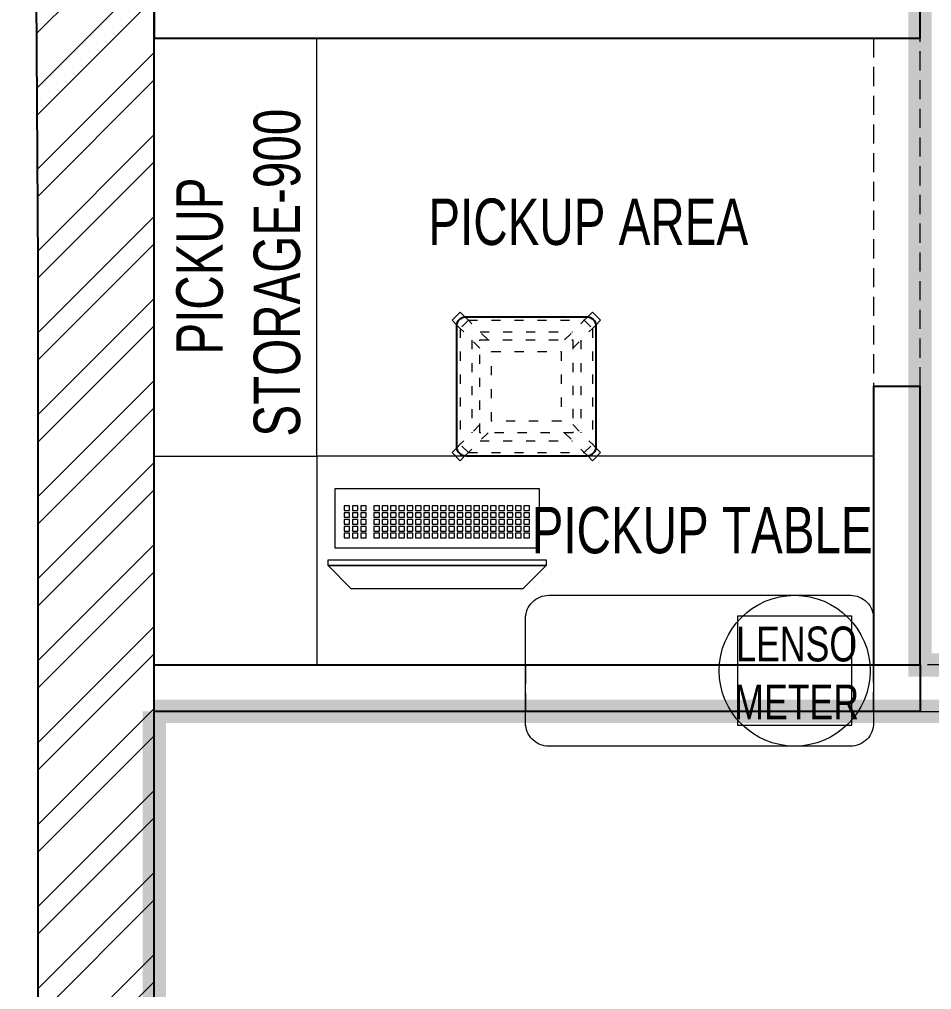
# Model space of a CAD drawing. Header units: feet. Extents: x 6867035 to 6871591, y -5290193 to -5271489.
# Drawn here: x 6867035 to 6869000, y -5278738 to -5276648 of the extents above; entities that cross this region are included whole.
import ezdxf

# ---------------------------------------------------------------- set-up
doc = ezdxf.new("R2010")
doc.units = ezdxf.units.FT
doc.header["$LTSCALE"] = 33
doc.header["$MEASUREMENT"] = 0
doc.linetypes.add('a_p6_plan_L18$0$HIDDEN', pattern=[0.375, 0.25, -0.125])
doc.linetypes.add('ACAD_ISO03W100', pattern=[30, 12, -18])
doc.layers.add('A-WALL', color=1, linetype='Continuous')
for name, color, linetype, lineweight in [('LENS-DIM', 252, 'Continuous', 5), ('LENS-PARTITION', 21, 'Continuous', 25), ('LENS-TEXT', 31, 'Continuous', 5), ('LENS_CURTAIN', 5, 'a_p6_plan_L18$0$HIDDEN', 9), ('LK-EQPMT', 3, 'Continuous', 18), ('LK-FF&E WALL', 1, 'Continuous', 9), ('LK-FLUTTED FINISH', 20, 'Continuous', 30), ('LK-IT', 3, 'Continuous', 18), ('LK-MIRROR', 133, 'Continuous', 13), ('LK-TILES FINISH', 251, 'Continuous', 5), ('LN-ELEVATION-1', 81, 'Continuous', 25), ('LN-ELEVATION-2', 103, 'Continuous', 20), ('LN-ELEVATION-3', 125, 'Continuous', 18), ('LN-ELEVATION-5', 167, 'Continuous', 5), ('LN-HATCH', 251, 'Continuous', 0)]:
    doc.layers.add(name, color=color, linetype=linetype, lineweight=lineweight)
doc.styles.add('LK TXT', font='GILC____.TTF', dxfattribs={"height": 100})

# ---------------------------------------------------------------- blocks, each defined once
blk = doc.blocks.new('CLENS 600 TYPE 6')
at = {"layer": 'LN-ELEVATION-1', "ltscale": 0.5}
blk.add_lwpolyline([(130, -225), (-130, -225, -0.414214), (-150, -205), (-150, 55, -0.414214), (-130, 75), (130, 75, -0.414214), (150, 55), (150, -205, -0.414214)], format="xyb", close=True, dxfattribs=at)
at = {"layer": 'LN-ELEVATION-3', "linetype": 'ACAD_ISO03W100', "ltscale": 0.05}
for p, q in [((-82.3, 25), (-124.7, 67.4)), ((124.7, 67.4), (-124.7, 67.4)), ((82.3, 25), (124.7, 67.4)), ((-100, 7.3), (-142.4, 49.7)), ((-142.4, -199.7), (-142.4, 49.7)), ((99.7, 42.4), (-99.7, 42.4)), ((100, 7.3), (142.4, 49.7)), ((142.4, -199.7), (142.4, 49.7)), ((-117.4, -174.7), (-117.4, 24.7)), ((117.4, -174.7), (117.4, 24.7)), ((-100, -157.3), (-142.4, -199.7)), ((100, -157.3), (142.4, -199.7)), ((-82.3, -175), (-124.7, -217.4)), ((82.3, -175), (124.7, -217.4)), ((99.7, -192.4), (-99.7, -192.4)), ((124.7, -217.4), (-124.7, -217.4))]:
    blk.add_line(p, q, dxfattribs=at)
for points in [[(-132.2, 74.9), (-124.7, 67.4), (-142.4, 49.7), (-149.9, 57.2)], [(132.2, 74.9), (124.7, 67.4), (142.4, 49.7), (149.9, 57.2)], [(-132.2, -224.9), (-124.7, -217.4), (-142.4, -199.7), (-149.9, -207.2)], [(132.2, -224.9), (124.7, -217.4), (142.4, -199.7), (149.9, -207.2)]]:
    blk.add_lwpolyline(points, dxfattribs=at)
for points in [[(100, -175), (-100, -175), (-100, 25), (100, 25)], [(75, -150), (-75, -150), (-75, 0), (75, 0)]]:
    blk.add_lwpolyline(points, close=True, dxfattribs=at)
at = {"layer": 'LN-ELEVATION-5', "ltscale": 0.5}
for points in [[(-149.9, 57.2), (-160.1, 67.4), (-142.4, 85.1), (-132.2, 74.9)], [(149.9, 57.2), (160.1, 67.4), (142.4, 85.1), (132.2, 74.9)], [(-149.9, -207.2), (-160.1, -217.4), (-142.4, -235.1), (-132.2, -224.9)], [(149.9, -207.2), (160.1, -217.4), (142.4, -235.1), (132.2, -224.9)]]:
    blk.add_lwpolyline(points, dxfattribs=at)
blk = doc.blocks.new('*U24')
at = {"layer": 'LK-EQPMT', "ltscale": 12}
blk.add_lwpolyline([(6, 4.9), (-6, 4.9), (-6, -4.9), (6, -4.9)], close=True, dxfattribs=at)
blk = doc.blocks.new('*U25')
at = {"color": 0, "linetype": 'ByBlock', "lineweight": -2}
for p in [(0, 0), (18, 0), (35.9, 0), (53.9, 0), (71.8, 0), (89.8, 0), (107.8, 0), (125.7, 0), (143.7, 0), (161.6, 0), (179.6, 0), (197.6, 0), (215.5, 0), (233.5, 0), (251.4, 0), (269.4, 0), (287.4, 0), (305.3, 0), (323.3, 0), (0, -14.7), (18, -14.7), (35.9, -14.7), (53.9, -14.7), (71.8, -14.7), (89.8, -14.7), (107.8, -14.7), (125.7, -14.7), (143.7, -14.7), (161.6, -14.7), (179.6, -14.7), (197.6, -14.7), (215.5, -14.7), (233.5, -14.7), (251.4, -14.7), (269.4, -14.7), (287.4, -14.7), (305.3, -14.7), (323.3, -14.7), (0, -29.5), (0, -44.2), (18, -29.5), (18, -44.2), (35.9, -29.5), (35.9, -44.2), (53.9, -29.5), (53.9, -44.2), (71.8, -29.5), (71.8, -44.2), (89.8, -29.5), (89.8, -44.2), (107.8, -29.5), (107.8, -44.2), (125.7, -29.5), (125.7, -44.2), (143.7, -29.5), (143.7, -44.2), (161.6, -29.5), (161.6, -44.2), (179.6, -29.5), (179.6, -44.2), (197.6, -29.5), (197.6, -44.2), (215.5, -29.5), (215.5, -44.2), (233.5, -29.5), (233.5, -44.2), (251.4, -29.5), (251.4, -44.2), (269.4, -29.5), (269.4, -44.2), (287.4, -29.5), (287.4, -44.2), (305.3, -29.5), (305.3, -44.2), (323.3, -29.5), (323.3, -44.2), (0, -59), (18, -59), (35.9, -59), (53.9, -59), (71.8, -59), (89.8, -59), (107.8, -59), (125.7, -59), (143.7, -59), (161.6, -59), (179.6, -59), (197.6, -59), (215.5, -59), (233.5, -59), (251.4, -59), (269.4, -59), (287.4, -59), (305.3, -59), (323.3, -59)]:
    blk.add_blockref('*U24', p, dxfattribs=at)
blk = doc.blocks.new('*U22')
at = {"layer": 'LK-EQPMT', "ltscale": 12}
blk.add_lwpolyline([(6, 4.9), (-6, 4.9), (-6, -4.9), (6, -4.9)], close=True, dxfattribs=at)
blk = doc.blocks.new('*U23')
at = {"color": 0, "linetype": 'ByBlock', "lineweight": -2}
for p in [(0, 0), (18, 0), (35.9, 0), (0, -14.7), (18, -14.7), (35.9, -14.7), (0, -29.5), (0, -44.2), (18, -29.5), (18, -44.2), (35.9, -29.5), (35.9, -44.2), (0, -59), (18, -59), (35.9, -59)]:
    blk.add_blockref('*U22', p, dxfattribs=at)
blk = doc.blocks.new('*U17')
at = {"ltscale": 12}
blk.add_lwpolyline([(8, 0), (8, 129.1), (448, 129.1), (448, 0)], close=True, dxfattribs=at)
for name, p in [('*U25', (35.2, 101.6)), ('*U23', (386.6, 101.6))]:
    blk.add_blockref(name, p)
blk = doc.blocks.new('Pickup table PC')
at = {"layer": 'LN-ELEVATION-2', "ltscale": 0.5}
for points in [[(470, 50), (0, 50), (0, 62), (470, 62)], [(420, 0), (50, 0), (0, 50), (470, 50)]]:
    blk.add_lwpolyline(points, close=True, dxfattribs=at)
blk = doc.blocks.new('A$C7088fc7a')
at = {"layer": 'LN-HATCH'}
h = blk.add_hatch(dxfattribs=at)
h.set_pattern_fill('ANSI32', color=256, scale=333, angle=180)
h.set_pattern_definition([(225, (-7871609.87, 5281341.81), (88.2999593, -88.2999593), []), (225, (-7871668.74, 5281341.81), (88.2999593, -88.2999593), [])])
h.paths.add_polyline_path([(-1100.7, 9792.1), (-1391.3, 9792.1), (-1350.7, 4105.6), (-1350.7, -8104.3), (-1100.7, -8069.4), (-1100.7, 4105.6)])
h.paths.add_polyline_path([(3164.6, 9792.1), (2908.2, 9792.1), (2911.3, 7124.6), (2911.5, 7124.6), (2911.5, 6874.6), (2914.6, 4141.6), (2914.6, -7508.4), (3164.6, -7473.5)])
at = {"layer": 'A-WALL'}
for p, q in [((-1350.7, 4105.6), (-1391.3, 9792.1)), ((-1100.7, 4105.6), (-1100.7, 9792.1)), ((-1350.7, -8104.3), (-1350.7, 4105.6)), ((-1100.7, -8069.4), (-1100.7, 4105.6))]:
    blk.add_line(p, q, dxfattribs=at)

msp = doc.modelspace()

# ---------------------------------------------------------------- linework, layer by layer
at = {"layer": 'LENS-PARTITION'}
for points in [[(6868975.2, -5276588.7), (6867325.2, -5276588.7), (6867325.2, -5276688.7), (6868975.2, -5276688.7)], [(6868875.2, -5278038.7), (6868975.2, -5278038.7), (6868975.2, -5277438.7), (6868875.2, -5277438.7)], [(6868975.2, -5278138.7), (6867325.2, -5278138.7), (6867325.2, -5278038.7), (6868975.2, -5278038.7)]]:
    msp.add_lwpolyline(points, close=True, dxfattribs=at)
at = {"layer": 'LENS_CURTAIN', "ltscale": 5}
for points in [[(6868875.2, -5276688.7), (6868875.2, -5277438.7), (6868975.2, -5277438.7), (6868975.2, -5276688.7)], [(6868875.2, -5278038.7), (6868125.2, -5278038.7), (6868125.2, -5278138.7), (6868875.2, -5278138.7)], [(6869775.2, -5278038.7), (6868975.2, -5278038.7), (6868975.2, -5278138.7), (6869775.2, -5278138.7)]]:
    msp.add_lwpolyline(points, close=True, dxfattribs=at)
at = {"layer": 'LK-EQPMT'}
msp.add_lwpolyline([(6868828.1, -5278168.7), (6868828.1, -5277933.7), (6868582.1, -5277933.7), (6868582.1, -5278168.7)], close=True, dxfattribs=at)
at = {"layer": 'LK-FF&E WALL'}
for points in [[(6867675.2, -5276688.7), (6867325.2, -5276688.7), (6867325.2, -5277588.7), (6867675.2, -5277588.7)], [(6867675.2, -5278038.7), (6868875.2, -5278038.7), (6868875.2, -5277588.7), (6867675.2, -5277588.7)]]:
    msp.add_lwpolyline(points, close=True, dxfattribs=at)
msp.add_lwpolyline([(6868125.2, -5278163.7), (6868125.2, -5277938.7, -0.414214), (6868175.2, -5277888.7), (6868825.2, -5277888.7, -0.414214), (6868875.2, -5277938.7), (6868875.2, -5278163.7, -0.414214), (6868825.2, -5278213.7), (6868175.2, -5278213.7, -0.414214)], format="xyb", close=True, dxfattribs=at)
msp.add_circle((6868705.1, -5278051.2), 162.5, dxfattribs=at)
at = {"layer": 'LK-FLUTTED FINISH', "linetype": 'ACAD_ISO03W100', "ltscale": 0.05, "const_width": 50}
msp.add_lwpolyline([(6867325.2, -5278138.7), (6871339.9, -5278138.7)], dxfattribs=at)
at = {"layer": 'LK-MIRROR', "linetype": 'ACAD_ISO03W100', "ltscale": 0.05, "const_width": 50}
msp.add_lwpolyline([(6867325.2, -5281030.2), (6867325.2, -5278138.7)], dxfattribs=at)
at = {"layer": 'LK-TILES FINISH', "color": 212, "linetype": 'ACAD_ISO03W100', "ltscale": 0.05, "const_width": 50}
msp.add_lwpolyline([(6869775.2, -5274788.7), (6869775.2, -5278038.7), (6868975.2, -5278038.7), (6868975.2, -5274788.7)], dxfattribs=at)

# ---------------------------------------------------------------- block references
at = {"layer": 'LENS-DIM', "color": 2}
msp.add_blockref('A$C7088fc7a', (6868425.9, -5281280.9), dxfattribs=at)
at = {"layer": 'LK-FF&E WALL', "rotation": 179.9999999999999}
msp.add_blockref('CLENS 600 TYPE 6', (6868126.9, -5277513.7), dxfattribs=at)
at = {"layer": 'LK-IT', "ltscale": 0.5, "rotation": 180}
msp.add_blockref('*U17', (6868162.7, -5277658.4), dxfattribs=at)
at = {"layer": 'LK-IT'}
msp.add_blockref('Pickup table PC', (6867699.7, -5277874.6), dxfattribs=at)

# ---------------------------------------------------------------- texts
at = {"layer": 'LENS-TEXT', "color": 0, "linetype": 'Continuous', "ltscale": 3, "insert": (6867506.7, -5277193.7), "char_height": 100, "attachment_point": 5, "rotation": 90, "style": 'LK TXT'}
msp.add_mtext_dynamic_manual_height_columns(' PICKUP STORAGE-900', width=815.323, gutter_width=1, heights=[0], dxfattribs=at)
at = {"layer": 'LENS-TEXT', "color": 0, "linetype": 'Continuous', "ltscale": 3, "attachment_point": 5, "style": 'LK TXT'}
for s, width, gutter_width, insert, char_height in [('PICKUP AREA', 783.964, 1, (6868260.3, -5277084.7), 100), ('PICKUP TABLE  ', 783.964, 1, (6868505.7, -5277748.9), 100), ('LENSO\\PMETER', 353.056, 0.5, (6868709.4, -5278056.1), 75)]:
    msp.add_mtext_dynamic_manual_height_columns(s, width=width, gutter_width=gutter_width, heights=[0], dxfattribs=dict(at, insert=insert, char_height=char_height))

doc.saveas('drawing.dxf')
